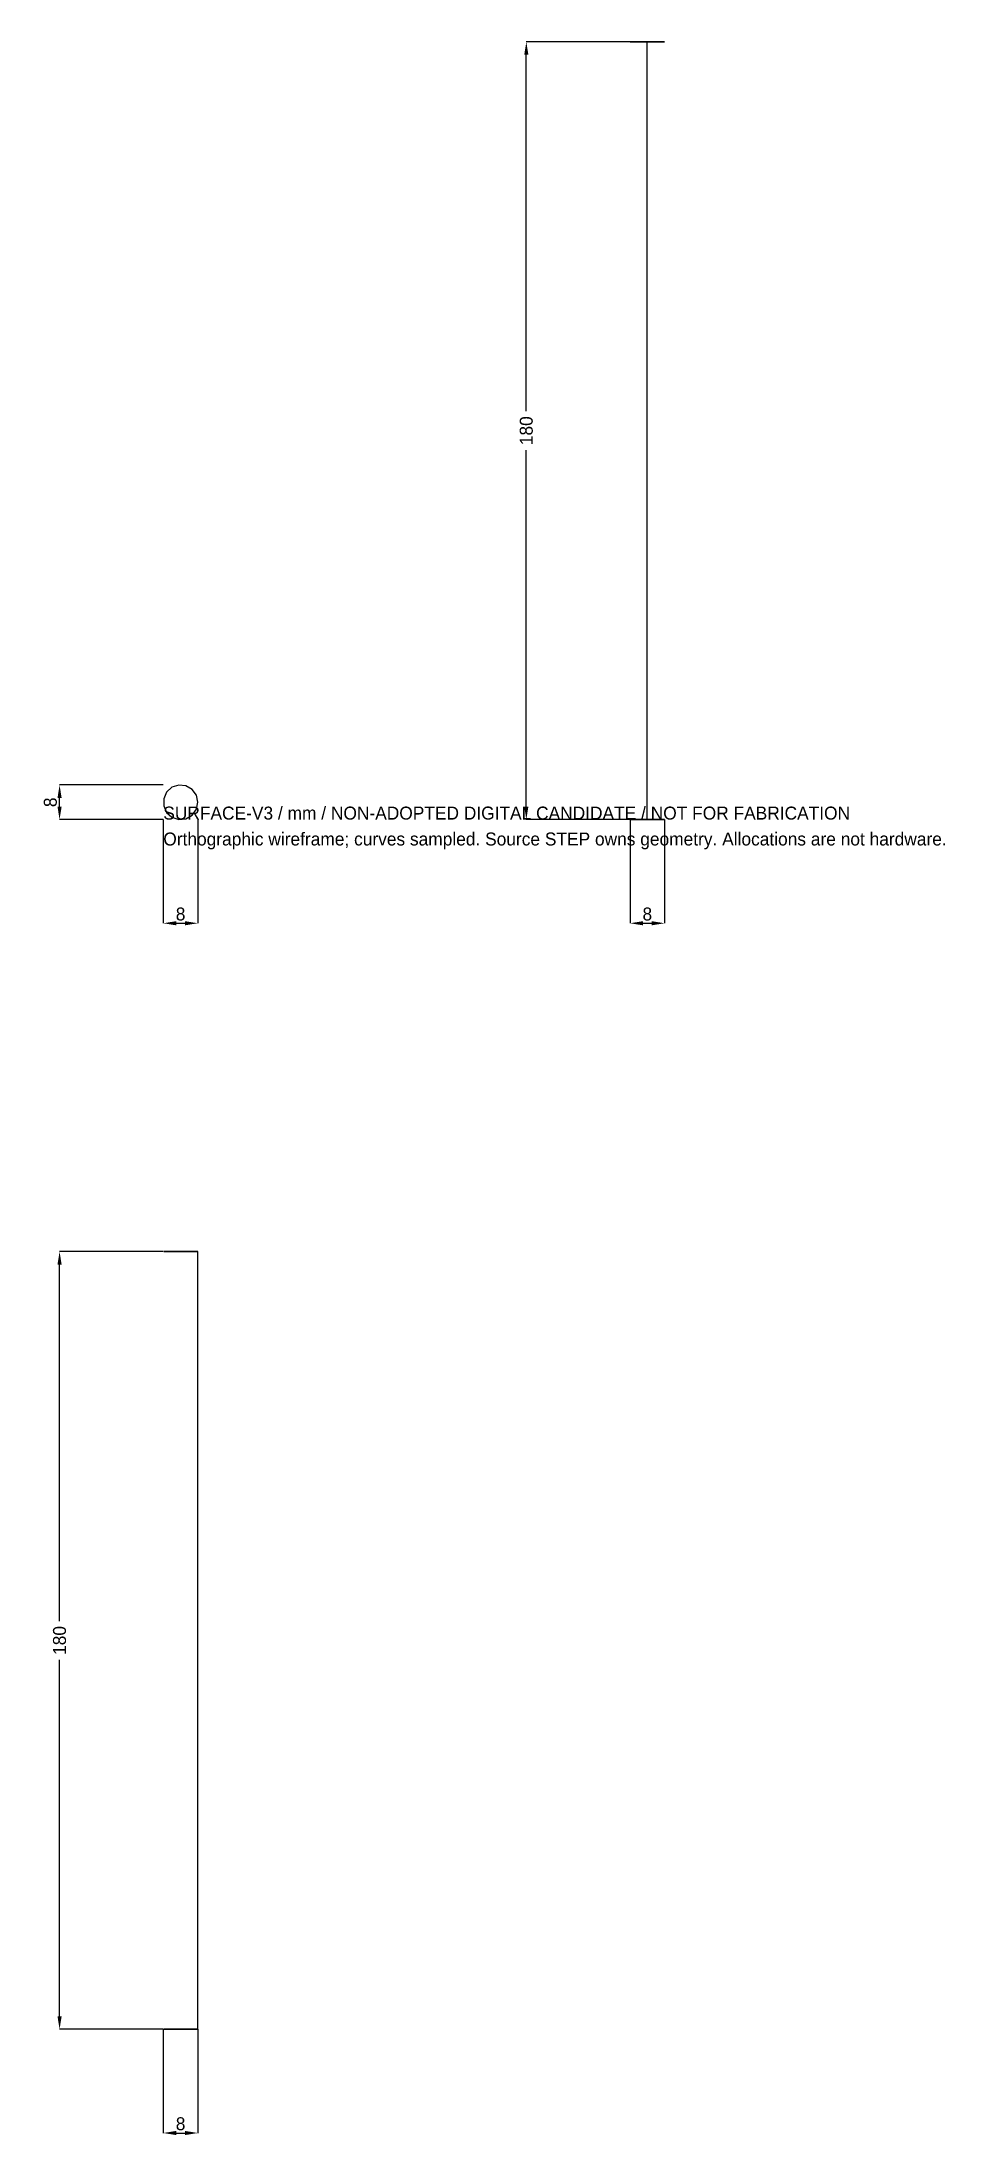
# Model space of a CAD drawing. Header units: millimetres. Extents: x -28 to 181, y -304 to 180.
import ezdxf

# ---------------------------------------------------------------- set-up
doc = ezdxf.new("R2010")
doc.units = ezdxf.units.MM
for name, color, linetype in [('DIMENSIONS', 7, 'Continuous'), ('NOTES', 7, 'Continuous'), ('XY', 7, 'Continuous'), ('XZ', 7, 'Continuous'), ('YZ', 7, 'Continuous')]:
    doc.layers.add(name, color=color, linetype=linetype)
doc.dimstyles.get("Standard").update_dxf_attribs({"dimtxt": 2.5, "dimasz": 2.5, "dimexe": 1.25, "dimexo": 0.625, "dimtad": 1, "dimcen": 2.5, "dimazin": 3, "dimtfac": 1, "dimtmove": 0, "dimatfit": 3})

# ---------------------------------------------------------------- blocks, each defined once
blk = doc.blocks.new('_CLOSEDFILLED')
at = {"color": 0, "linetype": 'BYBLOCK'}
blk.add_solid([(-1, 0.16), (0, 0), (-1, -0.16)], dxfattribs=at)
blk = doc.blocks.new('*D1')
for p, q in [((0, 0), (0, -24)), ((8, 0), (8, -24)), ((3, -24), (5, -24))]:
    blk.add_line(p, q)
at = {"layer": 'Defpoints'}
for p in [(0, 0), (8, 0), (0, -24)]:
    blk.add_point(p, dxfattribs=at)
at = {"layer": 'DIMENSIONS', "xscale": 3, "yscale": 3, "rotation": 180}
blk.add_blockref('_CLOSEDFILLED', (0, -24), dxfattribs=at)
at = {"layer": 'DIMENSIONS', "xscale": 3, "yscale": 3}
blk.add_blockref('_CLOSEDFILLED', (8, -24), dxfattribs=at)
at = {"layer": 'DIMENSIONS', "insert": (4, -21.875), "char_height": 3, "attachment_point": 5}
blk.add_mtext('8', dxfattribs=at)
blk = doc.blocks.new('*D2')
for p, q in [((0, 8), (-24, 8)), ((-24, 3), (-24, 5)), ((0, 0), (-24, 0))]:
    blk.add_line(p, q)
at = {"layer": 'Defpoints'}
for p in [(0, 8), (-24, 0), (0, 0)]:
    blk.add_point(p, dxfattribs=at)
at = {"layer": 'DIMENSIONS', "xscale": 3, "yscale": 3}
for p, rotation in [((-24, 8), 90), ((-24, 0), 270)]:
    blk.add_blockref('_CLOSEDFILLED', p, dxfattribs=dict(at, rotation=rotation))
at = {"layer": 'DIMENSIONS', "insert": (-26.125, 4), "char_height": 3, "attachment_point": 5, "rotation": 90}
blk.add_mtext('8', dxfattribs=at)
blk = doc.blocks.new('*D3')
for p, q in [((0, -280), (0, -304)), ((8, -280), (8, -304)), ((3, -304), (5, -304))]:
    blk.add_line(p, q)
at = {"layer": 'Defpoints'}
for p in [(0, -280), (8, -280), (0, -304)]:
    blk.add_point(p, dxfattribs=at)
at = {"layer": 'DIMENSIONS', "xscale": 3, "yscale": 3, "rotation": 180}
blk.add_blockref('_CLOSEDFILLED', (0, -304), dxfattribs=at)
at = {"layer": 'DIMENSIONS', "xscale": 3, "yscale": 3}
blk.add_blockref('_CLOSEDFILLED', (8, -304), dxfattribs=at)
at = {"layer": 'DIMENSIONS', "insert": (4, -301.875), "char_height": 3, "attachment_point": 5}
blk.add_mtext('8', dxfattribs=at)
blk = doc.blocks.new('*D4')
for p, q in [((0, -100), (-24, -100)), ((-24, -185.5), (-24, -103)), ((-24, -277), (-24, -194.5)), ((0, -280), (-24, -280))]:
    blk.add_line(p, q)
at = {"layer": 'Defpoints'}
for p in [(0, -100), (-24, -280), (0, -280)]:
    blk.add_point(p, dxfattribs=at)
at = {"layer": 'DIMENSIONS', "xscale": 3, "yscale": 3}
for p, rotation in [((-24, -100), 90), ((-24, -280), 270)]:
    blk.add_blockref('_CLOSEDFILLED', p, dxfattribs=dict(at, rotation=rotation))
at = {"layer": 'DIMENSIONS', "insert": (-24, -190), "char_height": 3, "attachment_point": 5, "rotation": 90}
blk.add_mtext('180', dxfattribs=at)
blk = doc.blocks.new('*D5')
for p, q in [((108, 0), (108, -24)), ((116, 0), (116, -24)), ((111, -24), (113, -24))]:
    blk.add_line(p, q)
at = {"layer": 'Defpoints'}
for p in [(108, 0), (116, 0), (108, -24)]:
    blk.add_point(p, dxfattribs=at)
at = {"layer": 'DIMENSIONS', "xscale": 3, "yscale": 3, "rotation": 180}
blk.add_blockref('_CLOSEDFILLED', (108, -24), dxfattribs=at)
at = {"layer": 'DIMENSIONS', "xscale": 3, "yscale": 3}
blk.add_blockref('_CLOSEDFILLED', (116, -24), dxfattribs=at)
at = {"layer": 'DIMENSIONS', "insert": (112, -21.875), "char_height": 3, "attachment_point": 5}
blk.add_mtext('8', dxfattribs=at)
blk = doc.blocks.new('*D6')
for p, q in [((108, 180), (84, 180)), ((84, 94.5), (84, 177)), ((84, 3), (84, 85.5)), ((108, 0), (84, 0))]:
    blk.add_line(p, q)
at = {"layer": 'Defpoints'}
for p in [(108, 180), (84, 0), (108, 0)]:
    blk.add_point(p, dxfattribs=at)
at = {"layer": 'DIMENSIONS', "xscale": 3, "yscale": 3}
for p, rotation in [((84, 180), 90), ((84, 0), 270)]:
    blk.add_blockref('_CLOSEDFILLED', p, dxfattribs=dict(at, rotation=rotation))
at = {"layer": 'DIMENSIONS', "insert": (84, 90), "char_height": 3, "attachment_point": 5, "rotation": 90}
blk.add_mtext('180', dxfattribs=at)

msp = doc.modelspace()

# ---------------------------------------------------------------- linework, layer by layer
at = {"layer": 'XY'}
msp.add_lwpolyline([(8, 4), (7.6542, 5.6269), (6.6765, 6.9726), (5.2361, 7.8042), (3.5819, 7.9781), (2, 7.4641), (0.7639, 6.3511), (0.0874, 4.8316), (0.0874, 3.1684), (0.7639, 1.6489), (2, 0.5359), (3.5819, 0.0219), (5.2361, 0.1958), (6.6765, 1.0274), (7.6542, 2.3731), (8, 4)], dxfattribs=at)
msp.add_lwpolyline([(8, 4), (7.6542, 5.6269), (6.6765, 6.9726), (5.2361, 7.8042), (3.5819, 7.9781), (2, 7.4641), (0.7639, 6.3511), (0.0874, 4.8316), (0.0874, 3.1684), (0.7639, 1.6489), (2, 0.5359), (3.5819, 0.0219), (5.2361, 0.1958), (6.6765, 1.0274), (7.6542, 2.3731), (8, 4)], dxfattribs=at)
at = {"layer": 'XZ'}
for points in [[(8, -100), (7.6542, -100), (6.6765, -100), (5.2361, -100), (3.5819, -100), (2, -100), (0.7639, -100), (0.0874, -100), (0.0874, -100), (0.7639, -100), (2, -100), (3.5819, -100), (5.2361, -100), (6.6765, -100), (7.6542, -100), (8, -100)], [(8, -280), (8, -100)], [(8, -280), (7.6542, -280), (6.6765, -280), (5.2361, -280), (3.5819, -280), (2, -280), (0.7639, -280), (0.0874, -280), (0.0874, -280), (0.7639, -280), (2, -280), (3.5819, -280), (5.2361, -280), (6.6765, -280), (7.6542, -280), (8, -280)]]:
    msp.add_lwpolyline(points, dxfattribs=at)
at = {"layer": 'YZ'}
for points in [[(112, 180), (113.6269, 180), (114.9726, 180), (115.8042, 180), (115.9781, 180), (115.4641, 180), (114.3511, 180), (112.8316, 180), (111.1684, 180), (109.6489, 180), (108.5359, 180), (108.0219, 180), (108.1958, 180), (109.0274, 180), (110.3731, 180), (112, 180)], [(112, 0), (112, 180)], [(112, 0), (113.6269, 0), (114.9726, 0), (115.8042, 0), (115.9781, 0), (115.4641, 0), (114.3511, 0), (112.8316, 0), (111.1684, 0), (109.6489, 0), (108.5359, 0), (108.0219, 0), (108.1958, 0), (109.0274, 0), (110.3731, 0), (112, 0)]]:
    msp.add_lwpolyline(points, dxfattribs=at)

# ---------------------------------------------------------------- texts
at = {"layer": 'NOTES'}
for s, p in [('SURFACE-V3 / mm / NON-ADOPTED DIGITAL CANDIDATE / NOT FOR FABRICATION', (0, 0)), ('Orthographic wireframe; curves sampled. Source STEP owns geometry. Allocations are not hardware.', (0, -6))]:
    msp.add_text(s, height=3, dxfattribs=at).set_placement(p)

# ---------------------------------------------------------------- dimensions: what is measured, and where the dimension line sits
at = {"layer": 'DIMENSIONS'}
for base, p1, p2, picture, middle in [((84, 0), (108, 0), (108, 180), '*D6', (84, 90)), ((-24, 0), (0, 0), (0, 8), '*D2', (-26.125, 4)), ((-24, -280), (0, -280), (0, -100), '*D4', (-24, -190))]:
    dim = msp.add_linear_dim(base=base, p1=p1, p2=p2, angle=90, dimstyle='Standard', override={"dimtxt": 3, "dimasz": 3, "dimdec": 3}, dxfattribs=at)
    dim.commit()
    dim.dimension.update_dxf_attribs({"geometry": picture, "text_midpoint": middle})
for base, p1, p2, picture, middle in [((0, -24), (0, 0), (8, 0), '*D1', (4, -21.875)), ((108, -24), (108, 0), (116, 0), '*D5', (112, -21.875)), ((0, -304), (0, -280), (8, -280), '*D3', (4, -301.875))]:
    dim = msp.add_linear_dim(base=base, p1=p1, p2=p2, dimstyle='Standard', override={"dimtxt": 3, "dimasz": 3, "dimdec": 3}, dxfattribs=at)
    dim.commit()
    dim.dimension.update_dxf_attribs({"geometry": picture, "text_midpoint": middle})

doc.saveas('drawing.dxf')
